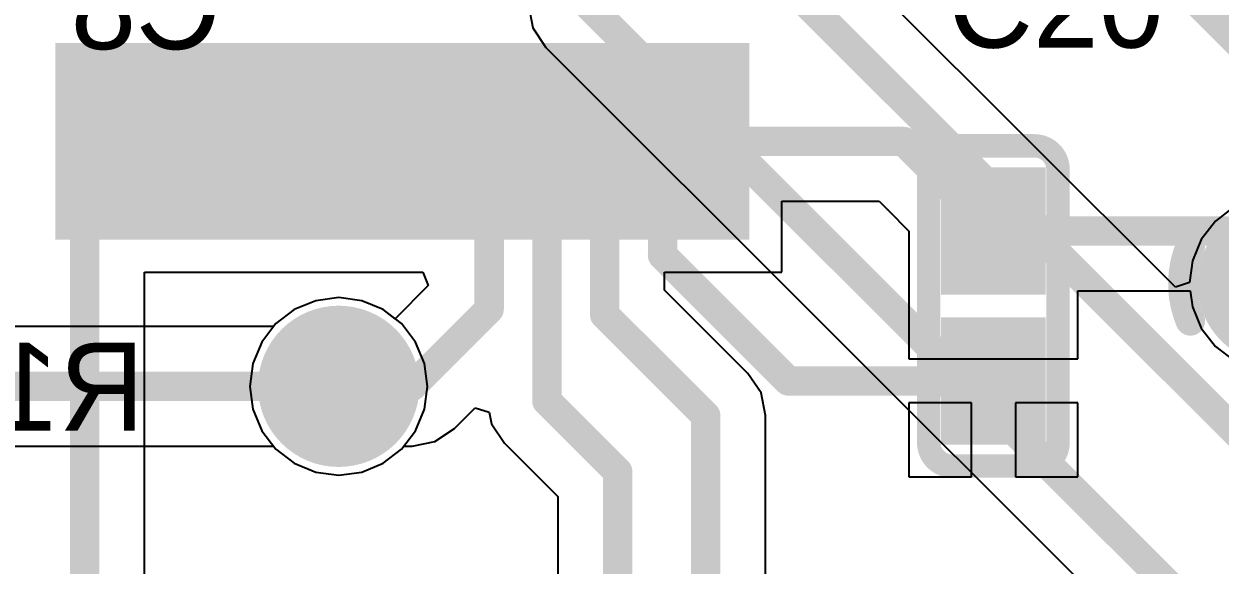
# Model space of a CAD drawing. Extents: x 68.2 to 119.3, y 46.6 to 104.3.
# Drawn here: x 88.37 to 98.72, y 79.48 to 84.17 of the extents above; entities that cross this region are included whole.
import ezdxf

# ---------------------------------------------------------------- set-up
doc = ezdxf.new("R2010")
doc.units = 0
doc.layers.get('0').update_dxf_attribs({"linetype": 'CONTINUOUS'})
for name, color, linetype in [('BOTTOMLAYER', 5, 'CONTINUOUS'), ('BOTTOMOVERLAY', 54, 'CONTINUOUS'), ('BOTTOMSOLDER', 6, 'CONTINUOUS'), ('INTERNALPLANE1', 76, 'CONTINUOUS'), ('INTERNALPLANE2', 16, 'CONTINUOUS'), ('MULTILAYER', 9, 'CONTINUOUS'), ('TOPLAYER', 1, 'CONTINUOUS'), ('TOPOVERLAY', 2, 'CONTINUOUS'), ('TOPPASTE', 8, 'CONTINUOUS'), ('TOPSOLDER', 216, 'CONTINUOUS')]:
    doc.layers.add(name, color=color, linetype=linetype)

# ---------------------------------------------------------------- blocks, each defined once
blk = doc.blocks.new('LQFP_48_8')
at = {"layer": 'TOPLAYER'}
for points in [[(1.5, -7.9), (1.8, -7.9), (1.5, -6.4), (1.8, -6.4)], [(2, -7.9), (2.3, -7.9), (2, -6.4), (2.3, -6.4)], [(2.5, -7.9), (2.8, -7.9), (2.5, -6.4), (2.8, -6.4)], [(3, -7.9), (3.3, -7.9), (3, -6.4), (3.3, -6.4)], [(3.5, -7.9), (3.8, -7.9), (3.5, -6.4), (3.8, -6.4)], [(4, -7.9), (4.3, -7.9), (4, -6.4), (4.3, -6.4)], [(4.5, -7.9), (4.8, -7.9), (4.5, -6.4), (4.8, -6.4)], [(5, -7.9), (5.3, -7.9), (5, -6.4), (5.3, -6.4)], [(5.5, -7.9), (5.8, -7.9), (5.5, -6.4), (5.8, -6.4)], [(6, -7.9), (6.3, -7.9), (6, -6.4), (6.3, -6.4)], [(6.5, -7.9), (6.8, -7.9), (6.5, -6.4), (6.8, -6.4)], [(7, -7.9), (7.3, -7.9), (7, -6.4), (7.3, -6.4)]]:
    blk.add_solid(points, dxfattribs=at)
at = {"layer": 'TOPPASTE'}
for points in [[(1.5, -7.9), (1.8, -7.9), (1.5, -6.4), (1.8, -6.4)], [(2, -7.9), (2.3, -7.9), (2, -6.4), (2.3, -6.4)], [(2.5, -7.9), (2.8, -7.9), (2.5, -6.4), (2.8, -6.4)], [(3, -7.9), (3.3, -7.9), (3, -6.4), (3.3, -6.4)], [(3.5, -7.9), (3.8, -7.9), (3.5, -6.4), (3.8, -6.4)], [(4, -7.9), (4.3, -7.9), (4, -6.4), (4.3, -6.4)], [(4.5, -7.9), (4.8, -7.9), (4.5, -6.4), (4.8, -6.4)], [(5, -7.9), (5.3, -7.9), (5, -6.4), (5.3, -6.4)], [(5.5, -7.9), (5.8, -7.9), (5.5, -6.4), (5.8, -6.4)], [(6, -7.9), (6.3, -7.9), (6, -6.4), (6.3, -6.4)], [(6.5, -7.9), (6.8, -7.9), (6.5, -6.4), (6.8, -6.4)], [(7, -7.9), (7.3, -7.9), (7, -6.4), (7.3, -6.4)]]:
    blk.add_solid(points, dxfattribs=at)
at = {"layer": 'TOPSOLDER'}
for points in [[(1.398, -8.002), (1.902, -8.002), (1.398, -6.298), (1.902, -6.298)], [(1.898, -8.002), (2.402, -8.002), (1.898, -6.298), (2.402, -6.298)], [(2.398, -8.002), (2.902, -8.002), (2.398, -6.298), (2.902, -6.298)], [(2.898, -8.002), (3.402, -8.002), (2.898, -6.298), (3.402, -6.298)], [(3.398, -8.002), (3.902, -8.002), (3.398, -6.298), (3.902, -6.298)], [(3.898, -8.002), (4.402, -8.002), (3.898, -6.298), (4.402, -6.298)], [(4.398, -8.002), (4.902, -8.002), (4.398, -6.298), (4.902, -6.298)], [(4.898, -8.002), (5.402, -8.002), (4.898, -6.298), (5.402, -6.298)], [(5.398, -8.002), (5.902, -8.002), (5.398, -6.298), (5.902, -6.298)], [(5.898, -8.002), (6.402, -8.002), (5.898, -6.298), (6.402, -6.298)], [(6.398, -8.002), (6.902, -8.002), (6.398, -6.298), (6.902, -6.298)], [(6.898, -8.002), (7.402, -8.002), (6.898, -6.298), (7.402, -6.298)]]:
    blk.add_solid(points, dxfattribs=at)
blk = doc.blocks.new('C0402_27')
at = {"layer": 'TOPLAYER'}
for points in [[(-1.75, 0.35), (-1.75, -0.35), (-0.85, 0.35), (-0.85, -0.35)], [(-0.45, 0.35), (-0.45, -0.35), (0.45, 0.35), (0.45, -0.35)]]:
    blk.add_solid(points, dxfattribs=at)
at = {"layer": 'TOPOVERLAY', "const_width": 0.203}
for points in [[(-2.037, 0.356, -0.414214), (-1.833, 0.559)], [(0.533, 0.559, -0.414214), (0.737, 0.356)], [(-1.833, -0.559, -0.414214), (-2.037, -0.356)], [(0.737, -0.356, -0.414214), (0.533, -0.559)]]:
    blk.add_lwpolyline(points, format="xyb", dxfattribs=at)
for points in [[(-1.833, 0.559), (0.533, 0.559)], [(-2.037, 0.356), (-2.037, -0.356)], [(0.737, 0.356), (0.737, -0.356)], [(-1.833, -0.559), (0.533, -0.559)]]:
    blk.add_lwpolyline(points, dxfattribs=at)
at = {"layer": 'TOPOVERLAY', "const_width": 0.102}
for points in [[(-1.884, 0.559, 1), (-1.783, 0.559, 1)], [(-1.884, 0.559, 1), (-1.783, 0.559, 1)], [(0.483, 0.559, 1), (0.584, 0.559, 1)], [(0.483, 0.559, 1), (0.584, 0.559, 1)], [(-2.087, 0.356, 1), (-1.986, 0.356, 1)], [(-2.087, 0.356, 1), (-1.986, 0.356, 1)], [(0.686, 0.356, 1), (0.787, 0.356, 1)], [(0.686, 0.356, 1), (0.787, 0.356, 1)], [(-2.087, -0.356, 1), (-1.986, -0.356, 1)], [(-2.087, -0.356, 1), (-1.986, -0.356, 1)], [(0.686, -0.356, 1), (0.787, -0.356, 1)], [(0.686, -0.356, 1), (0.787, -0.356, 1)], [(-1.884, -0.559, 1), (-1.783, -0.559, 1)], [(-1.884, -0.559, 1), (-1.783, -0.559, 1)], [(0.483, -0.559, 1), (0.584, -0.559, 1)], [(0.483, -0.559, 1), (0.584, -0.559, 1)]]:
    blk.add_lwpolyline(points, format="xyb", close=True, dxfattribs=at)
at = {"layer": 'TOPPASTE'}
for points in [[(-1.75, 0.35), (-1.75, -0.35), (-0.85, 0.35), (-0.85, -0.35)], [(-0.45, 0.35), (-0.45, -0.35), (0.45, 0.35), (0.45, -0.35)]]:
    blk.add_solid(points, dxfattribs=at)
at = {"layer": 'TOPSOLDER'}
for points in [[(-1.852, 0.452), (-1.852, -0.452), (-0.748, 0.452), (-0.748, -0.452)], [(-0.552, 0.452), (-0.552, -0.452), (0.552, 0.452), (0.552, -0.452)]]:
    blk.add_solid(points, dxfattribs=at)

msp = doc.modelspace()

# ---------------------------------------------------------------- linework, layer by layer
at = {"layer": 'BOTTOMLAYER'}
for p, q in [((98.337, 81.884), (94.917, 85.305)), ((92.738, 84.328), (92.777, 84.13)), ((92.777, 84.13), (92.89, 83.962)), ((92.89, 83.962), (98.224, 78.628)), ((98.841, 82.581), (98.682, 82.458)), ((98.682, 82.458), (98.559, 82.299)), ((98.559, 82.299), (98.483, 82.114)), ((98.483, 82.114), (98.458, 81.925)), ((98.458, 81.925), (98.337, 81.884)), ((90.898, 81.768), (90.713, 81.692)), ((91.097, 81.795), (90.898, 81.768)), ((91.296, 81.768), (91.097, 81.795)), ((91.481, 81.692), (91.296, 81.768)), ((90.713, 81.692), (90.554, 81.569)), ((91.64, 81.569), (91.481, 81.692)), ((90.554, 81.569), (90.534, 81.544)), ((91.763, 81.41), (91.64, 81.569)), ((90.534, 81.544), (86.95, 81.544)), ((91.839, 81.225), (91.763, 81.41)), ((91.866, 81.026), (91.839, 81.225)), ((91.839, 80.827), (91.866, 81.026)), ((91.763, 80.642), (91.839, 80.827)), ((91.64, 80.483), (91.763, 80.642)), ((86.95, 80.508), (90.534, 80.508)), ((90.534, 80.508), (90.554, 80.483)), ((90.554, 80.483), (90.713, 80.36)), ((91.481, 80.36), (91.64, 80.483)), ((90.713, 80.36), (90.898, 80.284)), ((91.296, 80.284), (91.481, 80.36)), ((90.898, 80.284), (91.097, 80.257)), ((91.097, 80.257), (91.296, 80.284))]:
    msp.add_line(p, q, dxfattribs=at)
at = {"layer": 'BOTTOMLAYER', "const_width": 0.254}
for points in [[(94.399, 85.09), (99.098, 80.391)], [(93.256, 84.328), (98.59, 78.994)], [(86.119, 81.026), (91.097, 81.026)]]:
    msp.add_lwpolyline(points, dxfattribs=at)
at = {"layer": 'BOTTOMLAYER'}
for points, const_width in [([(90.907, 81.026, 1), (91.288, 81.026, 1)], 0.381), ([(91.034, 81.026, 1), (91.161, 81.026, 1)], 0.127)]:
    msp.add_lwpolyline(points, format="xyb", close=True, dxfattribs=dict(at, const_width=const_width))
at = {"layer": 'BOTTOMSOLDER', "const_width": 0.483}
msp.add_lwpolyline([(90.856, 81.026, 1), (91.338, 81.026, 1)], format="xyb", close=True, dxfattribs=at)
at = {"layer": 'INTERNALPLANE1', "const_width": 0.699}
for points in [[(98.876, 81.915, 1), (99.574, 81.915, 1)], [(90.748, 81.026, 1), (91.446, 81.026, 1)]]:
    msp.add_lwpolyline(points, format="xyb", close=True, dxfattribs=at)
at = {"layer": 'INTERNALPLANE2', "const_width": 0.254}
msp.add_lwpolyline([(98.465, 81.592, -0.203452), (98.465, 82.238)], format="xyb", dxfattribs=at)
at = {"layer": 'INTERNALPLANE2'}
for points, const_width in [([(98.402, 82.238, 1), (98.529, 82.238, 1)], 0.127), ([(90.748, 81.026, 1), (91.446, 81.026, 1)], 0.699), ([(98.402, 81.592, 1), (98.529, 81.592, 1)], 0.127)]:
    msp.add_lwpolyline(points, format="xyb", close=True, dxfattribs=dict(at, const_width=const_width))
at = {"layer": 'MULTILAYER', "const_width": 0.381}
msp.add_lwpolyline([(90.907, 81.026, 1), (91.288, 81.026, 1)], format="xyb", close=True, dxfattribs=at)
at = {"layer": 'TOPLAYER'}
for p, q in [((94.93, 82.016), (94.93, 82.629)), ((94.93, 82.629), (95.772, 82.629)), ((95.772, 82.629), (95.844, 82.557)), ((95.844, 82.557), (95.843, 82.557)), ((95.843, 82.557), (95.85, 82.551)), ((95.85, 82.551), (96.03, 82.371)), ((96.03, 82.371), (96.03, 81.541)), ((89.417, 80.43), (89.417, 82.016)), ((89.417, 82.016), (91.824, 82.016)), ((91.824, 82.016), (91.872, 81.899)), ((93.917, 81.86), (93.917, 82.016)), ((93.917, 82.016), (94.93, 82.016)), ((91.872, 81.899), (91.585, 81.612)), ((94.638, 81.138), (93.917, 81.86)), ((90.898, 81.768), (90.713, 81.692)), ((91.097, 81.795), (90.898, 81.768)), ((91.296, 81.768), (91.097, 81.795)), ((91.481, 81.692), (91.296, 81.768)), ((97.492, 81.541), (97.492, 81.854)), ((97.492, 81.854), (98.464, 81.854)), ((98.464, 81.854), (98.483, 81.716)), ((90.713, 81.692), (90.554, 81.569)), ((91.585, 81.612), (91.481, 81.692)), ((98.483, 81.716), (98.559, 81.531)), ((90.554, 81.569), (90.431, 81.41)), ((96.03, 81.541), (96.03, 81.263)), ((97.492, 81.263), (97.492, 81.541)), ((98.559, 81.531), (98.682, 81.372)), ((90.431, 81.41), (90.355, 81.225)), ((98.682, 81.372), (98.841, 81.249)), ((96.03, 81.263), (97.492, 81.263)), ((90.355, 81.225), (90.328, 81.026)), ((94.751, 80.97), (94.638, 81.138)), ((90.328, 81.026), (90.355, 80.827)), ((94.79, 80.772), (94.751, 80.97)), ((90.355, 80.827), (90.431, 80.642)), ((92.098, 80.66), (92.279, 80.84)), ((92.279, 80.84), (92.4, 80.803)), ((96.571, 80.882), (96.03, 80.882)), ((96.03, 80.882), (96.03, 80.241)), ((96.571, 80.241), (96.571, 80.882)), ((97.492, 80.882), (96.952, 80.882)), ((96.952, 80.882), (96.952, 80.241)), ((97.492, 80.241), (97.492, 80.882)), ((92.4, 80.803), (92.42, 80.701)), ((94.79, 75.37), (94.79, 80.772)), ((90.431, 80.642), (90.554, 80.483)), ((91.93, 80.547), (92.098, 80.66)), ((92.42, 80.701), (92.533, 80.533)), ((91.732, 80.508), (91.93, 80.547)), ((92.533, 80.533), (92.992, 80.073)), ((89.417, 76.073), (89.417, 80.43)), ((90.554, 80.483), (90.713, 80.36)), ((91.481, 80.36), (91.64, 80.483)), ((91.64, 80.483), (91.66, 80.508)), ((91.66, 80.508), (91.732, 80.508)), ((90.713, 80.36), (90.898, 80.284)), ((91.296, 80.284), (91.481, 80.36)), ((90.898, 80.284), (91.097, 80.257)), ((91.097, 80.257), (91.296, 80.284)), ((96.03, 80.241), (96.571, 80.241)), ((96.952, 80.241), (97.492, 80.241)), ((92.992, 80.073), (92.992, 54.356))]:
    msp.add_line(p, q, dxfattribs=at)
at = {"layer": 'TOPLAYER', "const_width": 0.254}
for points in [[(98.083, 84.797), (100.178, 82.702)], [(88.899, 80.43), (88.899, 83.147)], [(92.399, 81.693), (92.399, 83.147)], [(92.899, 80.899), (92.899, 83.147)], [(93.399, 81.645), (93.399, 83.147)], [(93.899, 82.161), (93.899, 83.147)], [(94.399, 83.147), (95.986, 83.147)], [(95.986, 83.147), (96.761, 82.372)], [(96.761, 82.372), (98.768, 82.372)], [(98.768, 82.372), (99.225, 81.915)], [(93.899, 82.161), (94.988, 81.072)], [(91.732, 81.026), (92.399, 81.693)], [(93.399, 81.645), (94.272, 80.772)], [(91.097, 81.026), (91.732, 81.026)], [(94.988, 81.072), (96.761, 81.072)], [(92.899, 80.899), (93.51, 80.288)], [(94.272, 55.245), (94.272, 80.772)], [(88.899, 76.073), (88.899, 80.43)], [(93.51, 54.356), (93.51, 80.288)]]:
    msp.add_lwpolyline(points, dxfattribs=at)
at = {"layer": 'TOPLAYER'}
for points, const_width in [([(88.835, 83.147, 1), (88.962, 83.147, 1)], 0.127), ([(92.335, 83.147, 1), (92.462, 83.147, 1)], 0.127), ([(92.835, 83.147, 1), (92.962, 83.147, 1)], 0.127), ([(93.335, 83.147, 1), (93.462, 83.147, 1)], 0.127), ([(93.835, 83.147, 1), (93.962, 83.147, 1)], 0.127), ([(94.335, 83.147, 1), (94.462, 83.147, 1)], 0.127), ([(95.923, 83.147, 1), (96.05, 83.147, 1)], 0.127), ([(95.923, 83.147, 1), (96.05, 83.147, 1)], 0.127), ([(96.146, 82.924, 1), (96.273, 82.924, 1)], 0.127), ([(96.388, 82.682, 1), (96.515, 82.682, 1)], 0.127), ([(96.698, 82.695, 1), (96.825, 82.695, 1)], 0.127), ([(96.475, 82.472, 1), (96.602, 82.472, 1)], 0.127), ([(96.855, 82.53, 1), (96.982, 82.53, 1)], 0.127), ([(96.698, 82.372, 1), (96.825, 82.372, 1)], 0.127), ([(96.698, 82.372, 1), (96.825, 82.372, 1)], 0.127), ([(97.236, 82.372, 1), (97.363, 82.372, 1)], 0.127), ([(97.236, 82.372, 1), (97.363, 82.372, 1)], 0.127), ([(98.704, 82.372, 1), (98.831, 82.372, 1)], 0.127), ([(98.704, 82.372, 1), (98.831, 82.372, 1)], 0.127), ([(93.835, 82.161, 1), (93.962, 82.161, 1)], 0.127), ([(93.835, 82.161, 1), (93.962, 82.161, 1)], 0.127), ([(96.855, 82.215, 1), (96.982, 82.215, 1)], 0.127), ([(92.335, 81.693, 1), (92.462, 81.693, 1)], 0.127), ([(92.335, 81.693, 1), (92.462, 81.693, 1)], 0.127), ([(93.335, 81.645, 1), (93.462, 81.645, 1)], 0.127), ([(93.335, 81.645, 1), (93.462, 81.645, 1)], 0.127), ([(90.907, 81.026, 1), (91.288, 81.026, 1)], 0.381), ([(96.54, 81.23, 1), (96.667, 81.23, 1)], 0.127), ([(91.034, 81.026, 1), (91.161, 81.026, 1)], 0.127), ([(91.669, 81.026, 1), (91.796, 81.026, 1)], 0.127), ([(91.669, 81.026, 1), (91.796, 81.026, 1)], 0.127), ([(94.924, 81.072, 1), (95.051, 81.072, 1)], 0.127), ([(94.924, 81.072, 1), (95.051, 81.072, 1)], 0.127), ([(96.159, 81.072, 1), (96.286, 81.072, 1)], 0.127), ([(96.159, 81.072, 1), (96.286, 81.072, 1)], 0.127), ([(96.698, 81.072, 1), (96.825, 81.072, 1)], 0.127), ([(96.54, 80.915, 1), (96.667, 80.915, 1)], 0.127), ([(92.835, 80.899, 1), (92.962, 80.899, 1)], 0.127), ([(92.835, 80.899, 1), (92.962, 80.899, 1)], 0.127), ([(94.209, 80.772, 1), (94.336, 80.772, 1)], 0.127), ([(94.209, 80.772, 1), (94.336, 80.772, 1)], 0.127), ([(88.835, 80.43, 1), (88.962, 80.43, 1)], 0.127), ([(88.835, 80.43, 1), (88.962, 80.43, 1)], 0.127), ([(93.447, 80.288, 1), (93.574, 80.288, 1)], 0.127), ([(93.447, 80.288, 1), (93.574, 80.288, 1)], 0.127)]:
    msp.add_lwpolyline(points, format="xyb", close=True, dxfattribs=dict(at, const_width=const_width))
at = {"layer": 'TOPLAYER', "const_width": 0.254}
for points in [[(96.761, 82.695, -0.198912), (96.21, 82.924)], [(96.451, 82.682, -0.198912), (96.538, 82.472)], [(97.3, 82.372, -0.198912), (96.919, 82.53)], [(96.919, 82.215, -0.198912), (97.3, 82.372)], [(96.604, 81.23, -0.198912), (96.223, 81.072)], [(96.223, 81.072, -0.198912), (96.604, 80.915)]]:
    msp.add_lwpolyline(points, format="xyb", dxfattribs=at)
at = {"layer": 'TOPSOLDER', "const_width": 0.483}
msp.add_lwpolyline([(90.856, 81.026, 1), (91.338, 81.026, 1)], format="xyb", close=True, dxfattribs=at)

# ---------------------------------------------------------------- block references
msp.add_blockref('LQFP_48_8', (87.249, 90.297))
at = {"rotation": 90}
msp.add_blockref('C0402_27', (96.761, 82.372), dxfattribs=at)

# ---------------------------------------------------------------- texts
at = {"layer": 'BOTTOMOVERLAY', "text_generation_flag": 2}
for s, p in [('C8', (90.081, 83.947)), ('R17', (89.417, 80.642))]:
    msp.add_text(s, height=0.762, rotation=360, dxfattribs=at).set_placement(p)
at = {"layer": 'TOPOVERLAY'}
msp.add_text('C20', height=0.762, dxfattribs=at).set_placement((96.368, 83.96))

doc.saveas('drawing.dxf')
